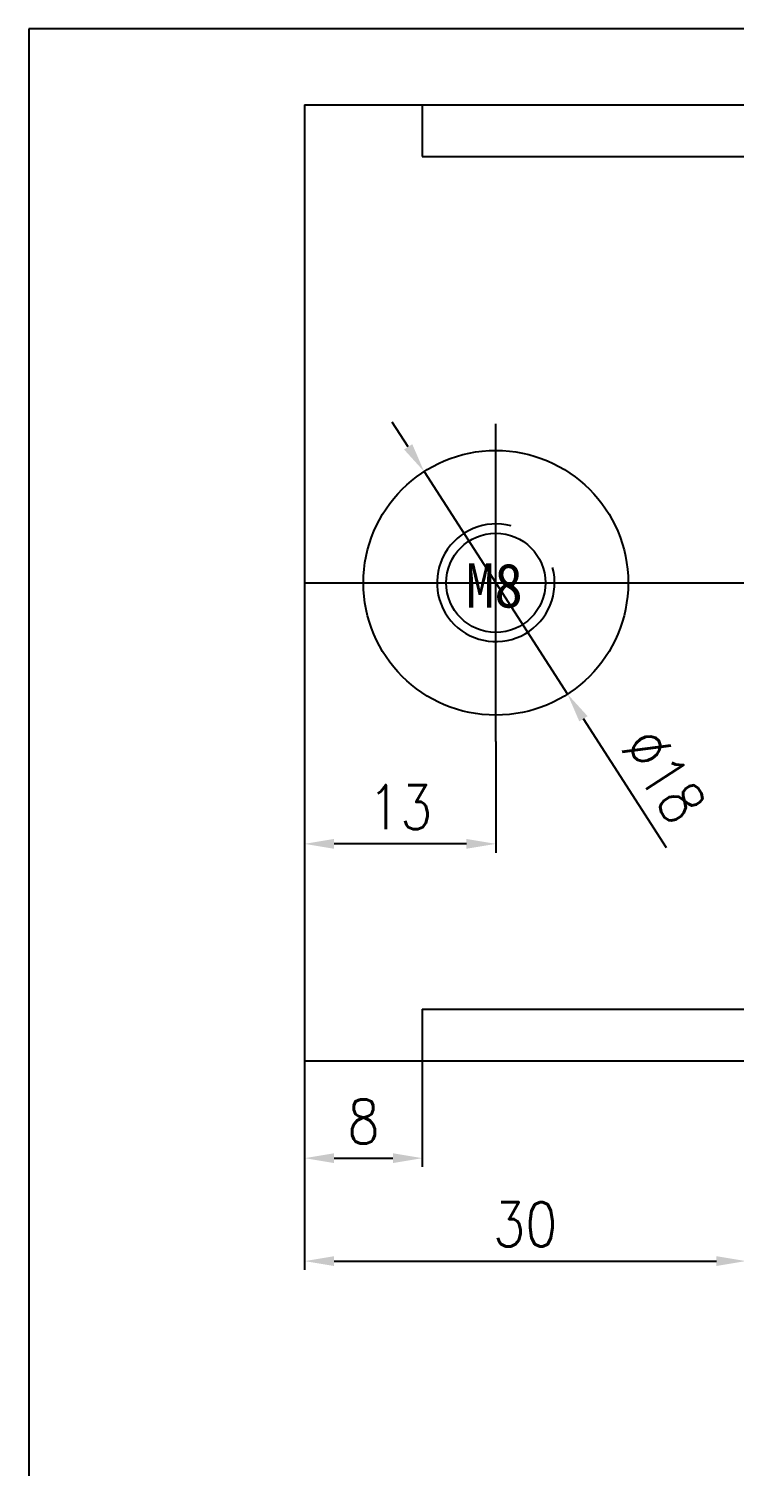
# Model space of a CAD drawing. Header units: millimetres. Extents: x 632 to 3922, y 1402 to 2001.
# Drawn here: x 3520 to 3567.9, y 1903.7 to 2001.4 of the extents above; entities that cross this region are included whole.
import ezdxf
from ezdxf.enums import TextEntityAlignment as Align
from ezdxf.lldxf.tags import DXFTag

# ---------------------------------------------------------------- set-up
doc = ezdxf.new("R2010")
doc.units = ezdxf.units.MM
for name, color, linetype in [('6', 6, 'Continuous'), ('7', 7, 'Continuous'), ('BCE', 1, 'CENTER'), ('BO', 7, 'Continuous'), ('BTL', 5, 'Continuous'), ('CE', 1, 'CENTER'), ('DIM', 7, 'Continuous')]:
    doc.layers.add(name, color=color, linetype=linetype)
doc.styles.add('JM_Standard', font='', dxfattribs={"height": 3})
doc.styles.add('SY', font='romans.shx', dxfattribs={"width": 0.85, "height": 3, "bigfont": 'ghs.shx'})
doc.styles.get('JM_Standard').set_extended_font_data('DotumChe')
tags = doc.linetypes.add('CENTER', pattern=[2, 1.25, -0.25, 0.25, -0.25]).pattern_tags.tags
tags[10:11] = [DXFTag(74, 4), DXFTag(75, 0), DXFTag(340, '0'), DXFTag(46, 1.0), DXFTag(50, 0.0), DXFTag(44, 0.0), DXFTag(45, 0.0)]
tags[8:9] = [DXFTag(74, 4), DXFTag(75, 0), DXFTag(340, '0'), DXFTag(46, 1.0), DXFTag(50, 0.0), DXFTag(44, 0.0), DXFTag(45, 0.0)]
tags[6:7] = [DXFTag(74, 4), DXFTag(75, 0), DXFTag(340, '0'), DXFTag(46, 1.0), DXFTag(50, 0.0), DXFTag(44, 0.0), DXFTag(45, 0.0)]
tags[4:5] = [DXFTag(74, 4), DXFTag(75, 0), DXFTag(340, '0'), DXFTag(46, 1.0), DXFTag(50, 0.0), DXFTag(44, 0.0), DXFTag(45, 0.0)]
doc.dimstyles.new('BaseStyle', dxfattribs={"dimtxt": 3, "dimasz": 2, "dimexe": 0.6, "dimexo": 0, "dimgap": 1, "dimtad": 1, "dimdsep": 46, "dimtxsty": 'SY', "dimcen": 0, "dimclrd": 3, "dimclre": 3, "dimclrt": 7, "dimaunit": 1, "dimazin": 0, "dimtfac": 1, "dimtmove": 0, "dimatfit": 3, "dimfxl": 1, "dimtolj": 1, "dimtzin": 0, "dimarcsym": 0})

# ---------------------------------------------------------------- blocks, each defined once
blk = doc.blocks.new('PCT_1_8')
at = {"layer": 'BCE'}
for p, q in [((0, 4.4), (0, -4.4)), ((4.4, 0), (-4.4, 0))]:
    blk.add_line(p, q, dxfattribs=at)
at = {"layer": 'BO'}
blk.add_circle((0, 0), 3.375, dxfattribs=at)
at = {"layer": 'BTL'}
blk.add_arc((0, 0), 4, 255, 195, dxfattribs=at)
blk = doc.blocks.new('*D812')
at = {"layer": 'Defpoints', "color": 0}
for p in [(3546.708, 1996.228), (3634.708, 1996.228), (3613.708, 1963.728)]:
    blk.add_point(p, dxfattribs=at)
at = {"layer": 'DIM', "color": 3, "lineweight": -2}
blk.add_line((3546.708, 1996.228), (3643.479, 1996.228), dxfattribs=at)
at = {"layer": 'DIM', "color": 7, "insert": (3639.594, 1998.728), "char_height": 3, "attachment_point": 5, "style": 'SY', "bg_fill": 3, "box_fill_scale": 1.1, "bg_fill_color": 256, "bg_fill_true_color": 13158600, "bg_fill_transparency": 0}
blk.add_mtext('\\A1;32.5', dxfattribs=at)
blk = doc.blocks.new('*D814')
at = {"layer": 'Defpoints', "color": 0}
for p in [(3613.708, 1963.728), (3546.708, 1931.228), (3634.708, 1931.228)]:
    blk.add_point(p, dxfattribs=at)
at = {"layer": 'DIM', "color": 3, "lineweight": -2}
blk.add_line((3546.708, 1931.228), (3643.479, 1931.228), dxfattribs=at)
at = {"layer": 'DIM', "color": 7, "insert": (3639.594, 1933.728), "char_height": 3, "attachment_point": 5, "style": 'SY', "bg_fill": 3, "box_fill_scale": 1.1, "bg_fill_color": 256, "bg_fill_true_color": 13158600, "bg_fill_transparency": 0}
blk.add_mtext('\\A1;32.5', dxfattribs=at)
blk = doc.blocks.new('*D816')
at = {"layer": 'Defpoints', "color": 0}
for p in [(3538.708, 1963.728), (3551.708, 1952.928), (3538.708, 1945.977)]:
    blk.add_point(p, dxfattribs=at)
at = {"layer": 'DIM', "color": 3, "lineweight": -2}
for p, q in [((3538.708, 1963.728), (3538.708, 1945.377)), ((3551.708, 1952.928), (3551.708, 1945.377)), ((3549.708, 1945.977), (3540.708, 1945.977))]:
    blk.add_line(p, q, dxfattribs=at)
at = {"layer": 'DIM', "color": 3}
for points in [[(3540.708, 1946.31), (3540.708, 1945.643), (3538.708, 1945.977)], [(3549.708, 1945.643), (3549.708, 1946.31), (3551.708, 1945.977)]]:
    blk.add_solid(points, dxfattribs=at)
at = {"layer": 'DIM', "color": 7, "insert": (3545.208, 1948.477), "char_height": 3, "attachment_point": 5, "style": 'SY', "bg_fill": 3, "box_fill_scale": 1.1, "bg_fill_color": 256, "bg_fill_true_color": 13158600, "bg_fill_transparency": 0}
blk.add_mtext('\\A1;13', dxfattribs=at)
blk = doc.blocks.new('*D817')
at = {"layer": 'Defpoints', "color": 0}
for p in [(3546.832, 1971.293), (3556.583, 1956.163)]:
    blk.add_point(p, dxfattribs=at)
at = {"layer": 'DIM', "color": 3, "lineweight": -2}
for p, q in [((3545.749, 1972.975), (3544.666, 1974.656)), ((3546.832, 1971.293), (3556.583, 1956.163))]:
    blk.add_line(p, q, dxfattribs=at)
at = {"layer": 'DIM', "color": 3}
for points in [[(3545.469, 1972.794), (3546.029, 1973.155), (3546.832, 1971.293)], [(3557.947, 1954.663), (3557.387, 1954.302), (3556.583, 1956.163)]]:
    blk.add_solid(points, dxfattribs=at)
at = {"layer": 'DIM', "color": 7, "insert": (3563.136, 1950.61), "char_height": 3, "attachment_point": 5, "rotation": 302.80038, "style": 'SY', "bg_fill": 3, "box_fill_scale": 1.1, "bg_fill_color": 256, "bg_fill_true_color": 13158600, "bg_fill_transparency": 0}
blk.add_mtext('\\A1;∅18', dxfattribs=at)
at = {"layer": 'DIM', "color": 3, "lineweight": -2}
blk.add_line((3563.32, 1945.71), (3557.667, 1954.482), dxfattribs=at)
blk = doc.blocks.new('*D818')
at = {"layer": 'Defpoints', "color": 0}
for p in [(3538.708, 1931.228), (3546.708, 1931.228), (3546.708, 1924.605)]:
    blk.add_point(p, dxfattribs=at)
at = {"layer": 'DIM', "color": 3, "lineweight": -2}
for p, q in [((3538.708, 1931.228), (3538.708, 1924.005)), ((3546.708, 1931.228), (3546.708, 1924.005)), ((3540.708, 1924.605), (3544.708, 1924.605))]:
    blk.add_line(p, q, dxfattribs=at)
at = {"layer": 'DIM', "color": 3}
for points in [[(3540.708, 1924.939), (3540.708, 1924.272), (3538.708, 1924.605)], [(3544.708, 1924.272), (3544.708, 1924.939), (3546.708, 1924.605)]]:
    blk.add_solid(points, dxfattribs=at)
at = {"layer": 'DIM', "color": 7, "insert": (3542.708, 1927.105), "char_height": 3, "attachment_point": 5, "style": 'SY', "bg_fill": 3, "box_fill_scale": 1.1, "bg_fill_color": 256, "bg_fill_true_color": 13158600, "bg_fill_transparency": 0}
blk.add_mtext('\\A1;8', dxfattribs=at)
blk = doc.blocks.new('*D819')
at = {"layer": 'Defpoints', "color": 0}
for p in [(3538.708, 1931.228), (3568.708, 1931.228), (3568.708, 1917.605)]:
    blk.add_point(p, dxfattribs=at)
at = {"layer": 'DIM', "color": 3, "lineweight": -2}
for p, q in [((3538.708, 1931.228), (3538.708, 1917.005)), ((3568.708, 1931.228), (3568.708, 1917.005)), ((3540.708, 1917.605), (3566.708, 1917.605))]:
    blk.add_line(p, q, dxfattribs=at)
at = {"layer": 'DIM', "color": 3}
for points in [[(3540.708, 1917.939), (3540.708, 1917.272), (3538.708, 1917.605)], [(3566.708, 1917.272), (3566.708, 1917.939), (3568.708, 1917.605)]]:
    blk.add_solid(points, dxfattribs=at)
at = {"layer": 'DIM', "color": 7, "insert": (3553.708, 1920.105), "char_height": 3, "attachment_point": 5, "style": 'SY', "bg_fill": 3, "box_fill_scale": 1.1, "bg_fill_color": 256, "bg_fill_true_color": 13158600, "bg_fill_transparency": 0}
blk.add_mtext('\\A1;30', dxfattribs=at)
blk = doc.blocks.new('A$C425363C5')
for p, q in [((9, 288), (9, 9)), ((411, 288), (9, 288))]:
    blk.add_line(p, q)

msp = doc.modelspace()

# ---------------------------------------------------------------- linework, layer by layer
at = {"layer": '7'}
for p, q in [((3538.708, 1996.228), (3538.708, 1931.228)), ((3538.708, 1996.228), (3546.708, 1996.228)), ((3546.708, 1996.228), (3546.708, 1992.728)), ((3546.708, 1992.728), (3613.708, 1992.728)), ((3546.708, 1934.728), (3613.708, 1934.728)), ((3546.708, 1934.728), (3546.708, 1931.228)), ((3538.708, 1931.228), (3546.708, 1931.228))]:
    msp.add_line(p, q, dxfattribs=at)
msp.add_circle((3551.708, 1963.728), 9, dxfattribs=at)
at = {"layer": 'CE'}
for p, q in [((3551.708, 1952.928), (3551.708, 1974.528)), ((3538.708, 1963.728), (3613.708, 1963.728)), ((3540.908, 1963.728), (3562.508, 1963.728))]:
    msp.add_line(p, q, dxfattribs=at)

# ---------------------------------------------------------------- block references
at = {"layer": 'BO', "rotation": 180}
msp.add_blockref('PCT_1_8', (3551.708, 1963.728), dxfattribs=at)

# ---------------------------------------------------------------- texts
at = {"layer": 'DIM', "style": 'JM_Standard'}
msp.add_text('M8', height=3, dxfattribs=at).set_placement((3551.607, 1963.52), align=Align.MIDDLE)

# ---------------------------------------------------------------- next in the draw order: dimensions: what is measured, and where the dimension line sits
at = {"layer": 'DIM'}
dim = msp.add_ordinate_dim(feature_location=(3546.708, 1996.228), offset=(88, 0), dtype=0, origin=(3613.708, 1963.728), dimstyle='BaseStyle', override={"dimtfill": 1}, dxfattribs=at)
dim.commit()
dim.dimension.update_dxf_attribs({"geometry": '*D812', "text_midpoint": (3639.594, 1998.728)})

# ---------------------------------------------------------------- next in the draw order: dimensions: what is measured, and where the dimension line sits
dim = msp.add_ordinate_dim(feature_location=(3546.708, 1931.228), offset=(88, 0), dtype=0, origin=(3613.708, 1963.728), dimstyle='BaseStyle', override={"dimtfill": 1}, dxfattribs=at)
dim.commit()
dim.dimension.update_dxf_attribs({"geometry": '*D814', "text_midpoint": (3639.594, 1933.728)})

# ---------------------------------------------------------------- next in the draw order: dimensions: what is measured, and where the dimension line sits
for base, p1, p2, picture, middle in [((3538.708, 1945.977), (3551.708, 1952.928), (3538.708, 1963.728), '*D816', (3545.208, 1948.477)), ((3546.708, 1924.605), (3538.708, 1931.228), (3546.708, 1931.228), '*D818', (3542.708, 1927.105))]:
    dim = msp.add_linear_dim(base=base, p1=p1, p2=p2, dimstyle='BaseStyle', override={"dimtfill": 1}, dxfattribs=at)
    dim.commit()
    dim.dimension.update_dxf_attribs({"geometry": picture, "text_midpoint": middle})

# ---------------------------------------------------------------- next in the draw order: dimensions: what is measured, and where the dimension line sits
dim = msp.add_diameter_dim_2p(p1=(3546.832, 1971.293), p2=(3556.583, 1956.163), dimstyle='BaseStyle', override={"dimtfill": 1}, dxfattribs=at)
dim.commit()
dim.dimension.update_dxf_attribs({"geometry": '*D817', "text_midpoint": (3563.136, 1950.61)})
dim = msp.add_linear_dim(base=(3568.708, 1917.605), p1=(3538.708, 1931.228), p2=(3568.708, 1931.228), dimstyle='BaseStyle', override={"dimtfill": 1}, dxfattribs=at)
dim.commit()
dim.dimension.update_dxf_attribs({"geometry": '*D819', "text_midpoint": (3553.708, 1920.105)})

# ---------------------------------------------------------------- next in the draw order: block references
at = {"layer": '6'}
msp.add_blockref('A$C425363C5', (3510.952, 1713.404), dxfattribs=at)

doc.saveas('drawing.dxf')
